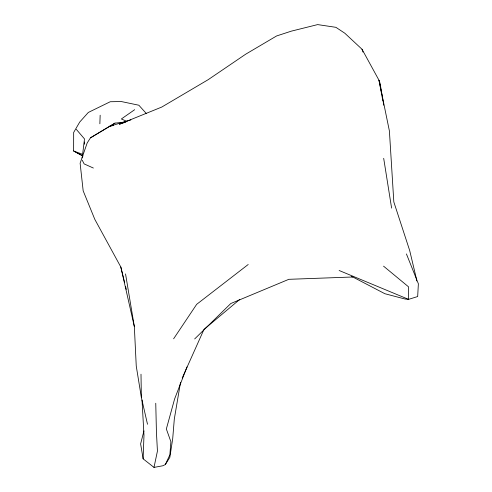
<?xml version="1.0" encoding="UTF-8"?>
<svg xmlns="http://www.w3.org/2000/svg" width="492" height="492" viewBox="0 0 492 492"><rect width="100%" height="100%" fill="white"/><g stroke="black" fill="none" stroke-linecap="round" stroke-linejoin="round"><path stroke-width="0.74" d="M99.864 123.787L100.159 115.208M180.533 382.235L174.309 419.061L172.704 438.686L169.832 457.382L165.343 464.559L162.747 465.789L153.996 467.4L143.129 458.833L143.978 435.297L142.022 400.051M84.292 144.242L84.384 141.967M82.182 157.895L84.501 138.929L76.315 129.378M153.996 467.4L157.434 451.09L156.431 432.204L155.755 403.249M143.941 430.912L140.62 443.901L143.129 458.833M187.015 366.903L174.605 398.969L166.345 428.981L170.902 441.748L169.863 454.848L165.343 464.559M182.212 378.016L203.983 329.406L239.758 299.419M124.943 122.065L115.005 123.105L90.466 137.828L87.195 142.951L80.122 163.246L83.173 190.834L94.808 219.358L120.823 267.008L124.648 282.672M173.614 338.803L196.659 304.345L248.202 264.505M194.678 338.933L230.791 303.521L288.841 279.315L352.807 276.99L384.867 293.718L404.99 299.013L408.581 299.364L417.677 296.535L418.372 283.786L406.423 253.927M134.667 109.691L121.358 118.972L126.856 121.358M115.005 123.105L90.466 137.828M125.854 122.078L119.371 124.242L161.733 107.072L208.165 79.686L245.711 54.188L276.602 35.959L291.393 31.131L317.647 24.6L335.907 27.324L344.781 33.198L362.02 49.249L379 80.257L380.082 83.406L383.262 102.213M130.847 119.913L109.9 126.192L113.584 125.46M351.331 276.602L352.807 276.99M339.136 270.495L408.581 299.364L408.526 286.824L383.545 266.154M93.357 168.043L84.138 163.904L82.262 160.238M82.853 155.964L73.628 150.989L73.671 132.44L79.722 122.053L88.314 112.453L110.239 101.739L121.253 101.536L138.849 105.227L146.462 113.67M82.933 156.013L73.628 150.989L82.219 154.18L82.545 156.444M362.02 49.249L362.979 52.054M125.558 286.405L126.29 289.388M125.54 273.909L134.347 326.62L136.247 366.054L141.358 397.444L147.508 424.27M120.823 267.008L134.347 326.62M381.774 94.993L379 80.257L389.4 130.964L393.821 201.935L409.695 250.557L416.57 279.438L416.576 280.969M382.05 96.463L382.739 100.147M383.514 103.72L383.766 105.22M383.68 158.313L391.607 208.11M141.001 374.209L141.358 397.444"/></g></svg>
